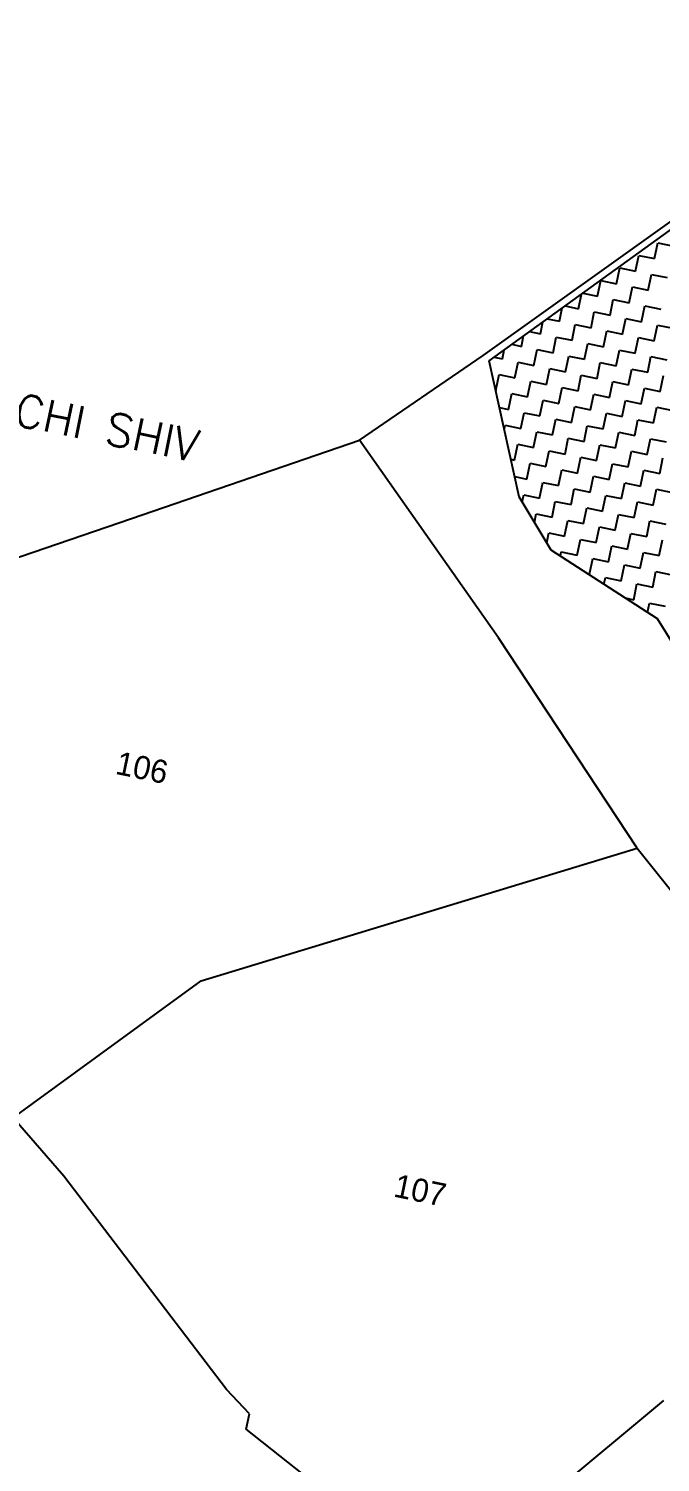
# Model space of a CAD drawing. Header units: metres. Extents: x 280043 to 281054, y 2047152 to 2048652.
# Drawn here: x 280351.8 to 280448.8, y 2048174.7 to 2048395 of the extents above; entities that cross this region are included whole.
import ezdxf
from ezdxf.enums import TextEntityAlignment as Align

# ---------------------------------------------------------------- set-up
doc = ezdxf.new("R2010")
doc.units = ezdxf.units.M
for name, color, linetype in [('POLY_HATCH', 12, 'Continuous'), ('POLY_PARCEL', 6, 'Continuous'), ('TEXT_MAPOUT', 7, 'Continuous'), ('TEXT_PARCEL', 7, 'Continuous'), ('V_BOUND_LINE', 7, 'Continuous')]:
    doc.layers.add(name, color=color, linetype=linetype)
doc.styles.get("Standard").update_dxf_attribs({"font": 'simplex.shx'})
doc.styles.add('TEXT_MAP', font='', dxfattribs={"height": 1.8})
doc.styles.get('TEXT_MAP').set_extended_font_data('Kruti Dev 050')

msp = doc.modelspace()

# ---------------------------------------------------------------- linework, layer by layer
at = {"layer": 'POLY_HATCH'}
for p, q in [((280422.52, 2048343.96), (280468.94, 2048377.46)), ((280427.14, 2048323.02), (280422.52, 2048343.96)), ((280432.04, 2048314.83), (280427.14, 2048323.02)), ((280448.42, 2048304.28), (280432.04, 2048314.83)), ((280456.05, 2048291.93), (280448.42, 2048304.28))]:
    msp.add_line(p, q, dxfattribs=at)
at = {"layer": 'POLY_HATCH', "linetype": 'Continuous'}
for p, q in [((280447.96, 2048359.65), (280448.46, 2048362.08)), ((280448.46, 2048362.08), (280450.89, 2048361.58)), ((280442.11, 2048355.8), (280442.61, 2048358.23)), ((280442.61, 2048358.23), (280445.04, 2048357.73)), ((280445.04, 2048357.73), (280445.54, 2048360.15)), ((280445.54, 2048360.15), (280447.96, 2048359.65)), ((280439.19, 2048353.88), (280439.69, 2048356.3)), ((280439.69, 2048356.3), (280442.11, 2048355.8)), ((280446.96, 2048354.8), (280447.46, 2048357.23)), ((280447.46, 2048357.23), (280449.89, 2048356.73)), ((280436.26, 2048351.95), (280436.73, 2048354.21)), ((280436.91, 2048354.34), (280439.19, 2048353.88)), ((280444.04, 2048352.88), (280444.54, 2048355.3)), ((280444.54, 2048355.3), (280446.96, 2048354.8)), ((280433.34, 2048350.03), (280433.76, 2048352.07)), ((280434.19, 2048352.38), (280436.26, 2048351.95)), ((280441.11, 2048350.95), (280441.61, 2048353.38)), ((280441.61, 2048353.38), (280444.04, 2048352.88)), ((280445.96, 2048349.95), (280446.46, 2048352.38)), ((280446.46, 2048352.38), (280448.89, 2048351.88)), ((280430.41, 2048348.1), (280430.79, 2048349.92)), ((280431.46, 2048350.41), (280433.34, 2048350.03)), ((280435.26, 2048347.1), (280435.76, 2048349.53)), ((280435.76, 2048349.53), (280438.19, 2048349.03)), ((280438.19, 2048349.03), (280438.69, 2048351.45)), ((280438.69, 2048351.45), (280441.11, 2048350.95)), ((280443.04, 2048348.03), (280443.54, 2048350.45)), ((280443.54, 2048350.45), (280445.96, 2048349.95)), ((280447.89, 2048347.03), (280448.39, 2048349.45)), ((280448.39, 2048349.45), (280450.81, 2048348.95)), ((280427.49, 2048346.17), (280427.82, 2048347.78)), ((280428.74, 2048348.44), (280430.41, 2048348.1)), ((280432.34, 2048345.17), (280432.84, 2048347.6)), ((280432.84, 2048347.6), (280435.26, 2048347.1)), ((280440.11, 2048346.1), (280440.61, 2048348.53)), ((280440.61, 2048348.53), (280443.04, 2048348.03)), ((280444.96, 2048345.1), (280445.46, 2048347.53)), ((280445.46, 2048347.53), (280447.89, 2048347.03)), ((280424.56, 2048344.25), (280424.85, 2048345.63)), ((280426.01, 2048346.48), (280427.49, 2048346.17)), ((280429.41, 2048343.25), (280429.91, 2048345.67)), ((280429.91, 2048345.67), (280432.34, 2048345.17)), ((280437.19, 2048344.18), (280437.69, 2048346.6)), ((280437.69, 2048346.6), (280440.11, 2048346.1)), ((280442.04, 2048343.18), (280442.54, 2048345.6)), ((280442.54, 2048345.6), (280444.96, 2048345.1)), ((280423.29, 2048344.51), (280424.56, 2048344.25)), ((280426.49, 2048341.32), (280426.99, 2048343.75)), ((280426.99, 2048343.75), (280429.41, 2048343.25)), ((280434.26, 2048342.25), (280434.76, 2048344.68)), ((280434.76, 2048344.68), (280437.19, 2048344.18)), ((280439.11, 2048341.25), (280439.61, 2048343.68)), ((280439.61, 2048343.68), (280442.04, 2048343.18)), ((280446.89, 2048342.18), (280447.39, 2048344.6)), ((280447.39, 2048344.6), (280449.81, 2048344.1)), ((280423.56, 2048339.4), (280424.06, 2048341.82)), ((280424.06, 2048341.82), (280426.49, 2048341.32)), ((280428.41, 2048338.4), (280428.91, 2048340.82)), ((280428.91, 2048340.82), (280431.34, 2048340.32)), ((280431.34, 2048340.32), (280431.84, 2048342.75)), ((280431.84, 2048342.75), (280434.26, 2048342.25)), ((280436.19, 2048339.32), (280436.69, 2048341.75)), ((280436.69, 2048341.75), (280439.11, 2048341.25)), ((280441.04, 2048338.33), (280441.54, 2048340.75)), ((280441.54, 2048340.75), (280443.96, 2048340.25)), ((280443.96, 2048340.25), (280444.46, 2048342.68)), ((280444.46, 2048342.68), (280446.89, 2048342.18)), ((280448.81, 2048339.25), (280449.31, 2048341.68)), ((280423.53, 2048339.41), (280423.56, 2048339.4)), ((280425.49, 2048336.47), (280425.99, 2048338.9)), ((280425.99, 2048338.9), (280428.41, 2048338.4)), ((280433.26, 2048337.4), (280433.76, 2048339.82)), ((280433.76, 2048339.82), (280436.19, 2048339.32)), ((280438.11, 2048336.4), (280438.61, 2048338.83)), ((280438.61, 2048338.83), (280441.04, 2048338.33)), ((280445.89, 2048337.33), (280446.39, 2048339.75)), ((280446.39, 2048339.75), (280448.81, 2048339.25)), ((280424.11, 2048336.76), (280425.49, 2048336.47)), ((280430.34, 2048335.47), (280430.84, 2048337.9)), ((280430.84, 2048337.9), (280433.26, 2048337.4)), ((280435.19, 2048334.47), (280435.69, 2048336.9)), ((280435.69, 2048336.9), (280438.11, 2048336.4)), ((280442.96, 2048335.4), (280443.46, 2048337.83)), ((280443.46, 2048337.83), (280445.89, 2048337.33)), ((280447.81, 2048334.4), (280448.31, 2048336.83)), ((280448.31, 2048336.83), (280450.74, 2048336.33)), ((280424.85, 2048333.4), (280424.99, 2048334.05)), ((280424.99, 2048334.05), (280427.41, 2048333.55)), ((280427.41, 2048333.55), (280427.91, 2048335.97)), ((280427.91, 2048335.97), (280430.34, 2048335.47)), ((280432.26, 2048332.55), (280432.76, 2048334.97)), ((280432.76, 2048334.97), (280435.19, 2048334.47)), ((280440.04, 2048333.48), (280440.54, 2048335.9)), ((280440.54, 2048335.9), (280442.96, 2048335.4)), ((280444.89, 2048332.48), (280445.39, 2048334.9)), ((280445.39, 2048334.9), (280447.81, 2048334.4)), ((280429.34, 2048330.62), (280429.84, 2048333.05)), ((280429.84, 2048333.05), (280432.26, 2048332.55)), ((280434.19, 2048329.62), (280434.69, 2048332.05)), ((280434.69, 2048332.05), (280437.11, 2048331.55)), ((280437.11, 2048331.55), (280437.61, 2048333.97)), ((280437.61, 2048333.97), (280440.04, 2048333.48)), ((280441.96, 2048330.55), (280442.46, 2048332.98)), ((280442.46, 2048332.98), (280444.89, 2048332.48)), ((280446.81, 2048329.55), (280447.31, 2048331.98)), ((280447.31, 2048331.98), (280449.74, 2048331.48)), ((280426.41, 2048328.7), (280426.91, 2048331.12)), ((280426.91, 2048331.12), (280429.34, 2048330.62)), ((280431.26, 2048327.7), (280431.76, 2048330.12)), ((280431.76, 2048330.12), (280434.19, 2048329.62)), ((280439.04, 2048328.62), (280439.54, 2048331.05)), ((280439.54, 2048331.05), (280441.96, 2048330.55)), ((280443.89, 2048327.63), (280444.39, 2048330.05)), ((280444.39, 2048330.05), (280446.81, 2048329.55)), ((280425.86, 2048328.81), (280426.41, 2048328.7)), ((280428.34, 2048325.77), (280428.84, 2048328.2)), ((280428.84, 2048328.2), (280431.26, 2048327.7)), ((280436.11, 2048326.7), (280436.61, 2048329.12)), ((280436.61, 2048329.12), (280439.04, 2048328.62)), ((280440.96, 2048325.7), (280441.46, 2048328.12)), ((280441.46, 2048328.12), (280443.89, 2048327.63)), ((280448.74, 2048326.63), (280449.24, 2048329.05)), ((280426.45, 2048326.16), (280428.34, 2048325.77)), ((280430.26, 2048322.85), (280430.76, 2048325.27)), ((280430.76, 2048325.27), (280433.19, 2048324.77)), ((280433.19, 2048324.77), (280433.69, 2048327.2)), ((280433.69, 2048327.2), (280436.11, 2048326.7)), ((280438.04, 2048323.77), (280438.54, 2048326.2)), ((280438.54, 2048326.2), (280440.96, 2048325.7)), ((280442.89, 2048322.77), (280443.39, 2048325.2)), ((280443.39, 2048325.2), (280445.81, 2048324.7)), ((280445.81, 2048324.7), (280446.31, 2048327.13)), ((280446.31, 2048327.13), (280448.74, 2048326.63)), ((280427.61, 2048322.24), (280427.84, 2048323.35)), ((280427.84, 2048323.35), (280430.26, 2048322.85)), ((280435.11, 2048321.85), (280435.61, 2048324.27)), ((280435.61, 2048324.27), (280438.04, 2048323.77)), ((280439.96, 2048320.85), (280440.46, 2048323.27)), ((280440.46, 2048323.27), (280442.89, 2048322.77)), ((280447.74, 2048321.78), (280448.24, 2048324.2)), ((280448.24, 2048324.2), (280450.66, 2048323.7)), ((280432.19, 2048319.92), (280432.69, 2048322.35)), ((280432.69, 2048322.35), (280435.11, 2048321.85)), ((280437.04, 2048318.92), (280437.54, 2048321.35)), ((280437.54, 2048321.35), (280439.96, 2048320.85)), ((280444.81, 2048319.85), (280445.31, 2048322.27)), ((280445.31, 2048322.27), (280447.74, 2048321.78)), ((280429.49, 2048319.1), (280429.76, 2048320.42)), ((280429.76, 2048320.42), (280432.19, 2048319.92)), ((280434.11, 2048317), (280434.61, 2048319.42)), ((280434.61, 2048319.42), (280437.04, 2048318.92)), ((280441.89, 2048317.92), (280442.39, 2048320.35)), ((280442.39, 2048320.35), (280444.81, 2048319.85)), ((280446.74, 2048316.92), (280447.24, 2048319.35)), ((280447.24, 2048319.35), (280449.66, 2048318.85)), ((280431.37, 2048315.95), (280431.69, 2048317.5)), ((280431.69, 2048317.5), (280434.11, 2048317)), ((280436.04, 2048314.07), (280436.54, 2048316.5)), ((280436.54, 2048316.5), (280438.96, 2048316)), ((280438.96, 2048316), (280439.46, 2048318.42)), ((280439.46, 2048318.42), (280441.89, 2048317.92)), ((280443.81, 2048315), (280444.31, 2048317.42)), ((280444.31, 2048317.42), (280446.74, 2048316.92)), ((280448.66, 2048314), (280449.16, 2048316.43)), ((280433.47, 2048313.91), (280433.61, 2048314.57)), ((280433.61, 2048314.57), (280436.04, 2048314.07)), ((280440.89, 2048313.07), (280441.39, 2048315.5)), ((280441.39, 2048315.5), (280443.81, 2048315)), ((280445.74, 2048312.07), (280446.24, 2048314.5)), ((280446.24, 2048314.5), (280448.66, 2048314)), ((280437.96, 2048311.15), (280438.46, 2048313.57)), ((280438.46, 2048313.57), (280440.89, 2048313.07)), ((280442.81, 2048310.15), (280443.31, 2048312.57)), ((280443.31, 2048312.57), (280445.74, 2048312.07)), ((280437.65, 2048311.21), (280437.96, 2048311.15)), ((280440.17, 2048309.59), (280440.39, 2048310.65)), ((280440.39, 2048310.65), (280442.81, 2048310.15)), ((280447.66, 2048309.15), (280448.16, 2048311.57)), ((280448.16, 2048311.57), (280450.59, 2048311.07)), ((280444.74, 2048307.22), (280445.24, 2048309.65)), ((280445.24, 2048309.65), (280447.66, 2048309.15)), ((280443.42, 2048307.5), (280444.74, 2048307.22)), ((280446.86, 2048305.28), (280447.16, 2048306.72)), ((280447.16, 2048306.72), (280449.59, 2048306.22))]:
    msp.add_line(p, q, dxfattribs=at)
at = {"layer": 'POLY_PARCEL'}
for p, q in [((280423.95, 2048301.36), (280402.6, 2048331.74)), ((280445.26, 2048269.03), (280423.95, 2048301.36)), ((280378.25, 2048248.64), (280445.26, 2048269.03)), ((280445.26, 2048269.03), (280445.26, 2048269.03)), ((280445.26, 2048269.03), (280487.3, 2048216.44)), ((280349.35, 2048227.61), (280378.25, 2048248.64)), ((280357.15, 2048218.65), (280349.35, 2048227.61)), ((280382.14, 2048185.87), (280357.15, 2048218.65)), ((280385.67, 2048182.12), (280382.14, 2048185.87)), ((280449.33, 2048184.17), (280415.3, 2048155.88)), ((280385.19, 2048179.77), (280385.67, 2048182.12)), ((280415.3, 2048155.88), (280385.19, 2048179.77))]:
    msp.add_line(p, q, dxfattribs=at)
at = {"layer": 'V_BOUND_LINE'}
for p, q in [((280421.62, 2048344.74), (280491.84, 2048394.99)), ((280402.6, 2048331.74), (280421.62, 2048344.74)), ((280367.56, 2048319.7), (280402.6, 2048331.74)), ((280300.08, 2048296.73), (280367.56, 2048319.7))]:
    msp.add_line(p, q, dxfattribs=at)

# ---------------------------------------------------------------- texts
at = {"layer": 'TEXT_MAPOUT'}
msp.add_text('MAUJE BORLICHI SHIV', height=4.9521, rotation=348.3523, dxfattribs=at).set_placement((280342.6, 2048338.04), align=Align.MIDDLE)
at = {"layer": 'TEXT_PARCEL', "style": 'TEXT_MAP'}
for s, p in [('106', (280369.19, 2048281.43)), ('107', (280411.93, 2048216.47))]:
    msp.add_text(s, height=3.566, rotation=348.3523, dxfattribs=at).set_placement(p, align=Align.MIDDLE)

doc.saveas('drawing.dxf')
